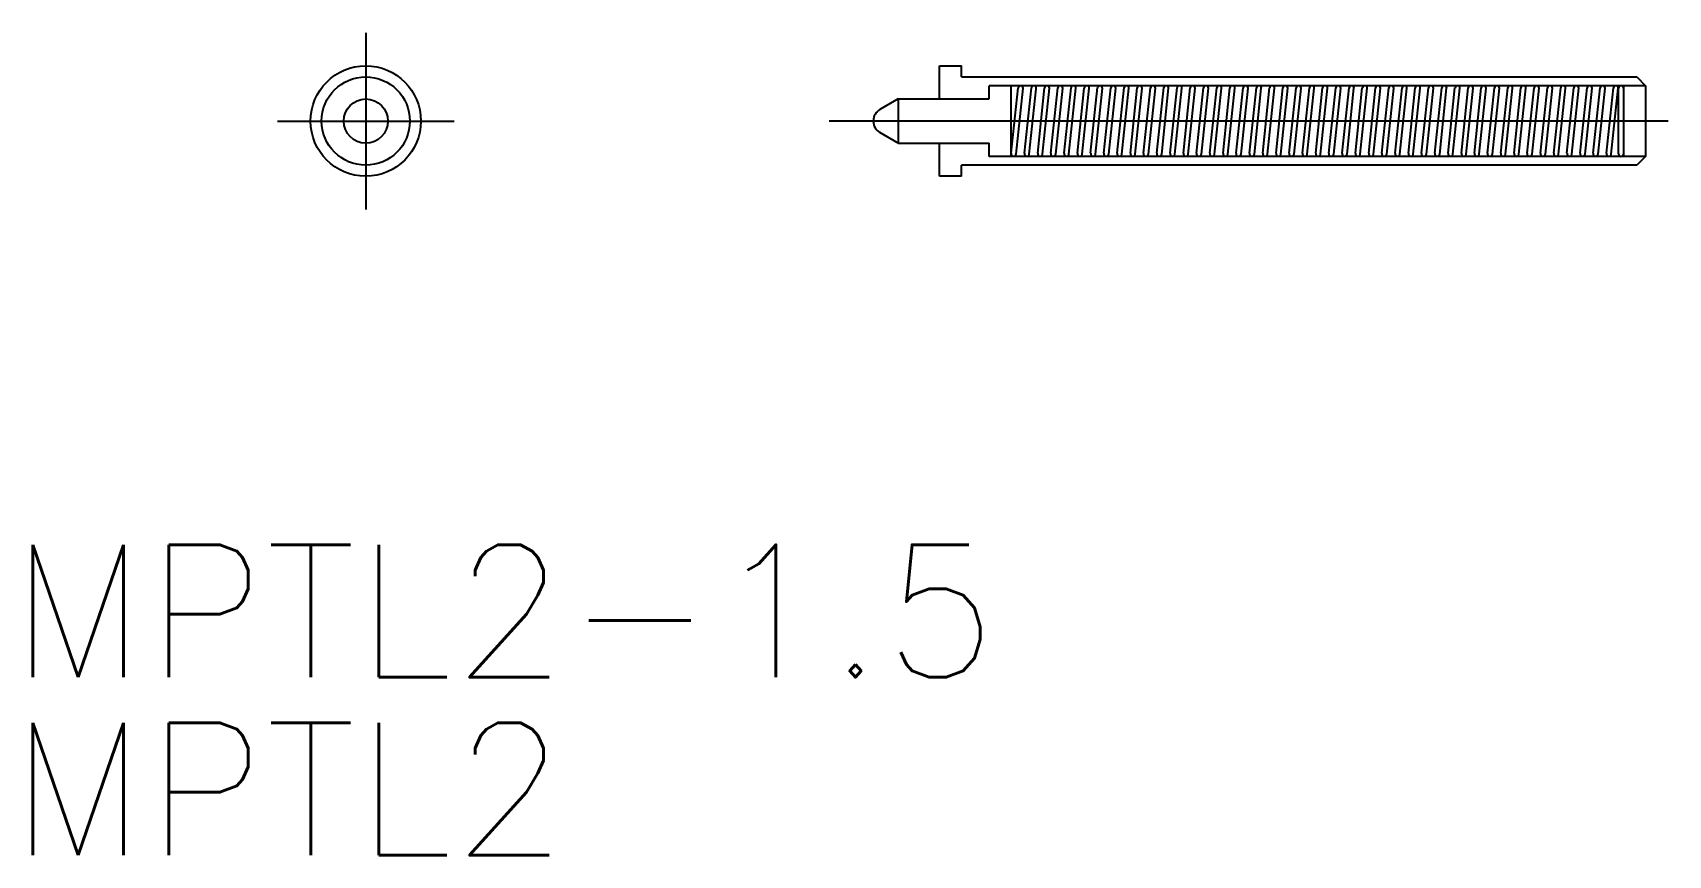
# Model space of a CAD drawing. Extents: x -7.5 to 29.5, y -16.6 to 2.
import ezdxf

# ---------------------------------------------------------------- set-up
doc = ezdxf.new("R2010")
doc.units = 0
doc.linetypes.add('CENTER', pattern=[50.8, 31.75, -6.35, 6.35, -6.35])
doc.linetypes.add('DASHED', pattern=[19.05, 12.7, -6.35])
doc.layers.get('0').update_dxf_attribs({"linetype": 'CONTINUOUS'})
doc.layers.add('CENTER', color=1, linetype='CENTER')
doc.styles.get("Standard").update_dxf_attribs({"font": 'txt.shx', "height": 3, "bigfont": 'bigfont.shx'})

# ---------------------------------------------------------------- blocks, each defined once
blk = doc.blocks.new('*U2')
at = {"color": 7, "linetype": 'CONTINUOUS'}
blk.add_text('MPTL2-1.5', height=3, dxfattribs=at).set_placement((-8.061, -12.596))
blk = doc.blocks.new('*U3')
at = {"color": 7, "linetype": 'CONTINUOUS'}
blk.add_text('MPTL2', height=3, dxfattribs=at).set_placement((-8.061, -16.628))

msp = doc.modelspace()

# ---------------------------------------------------------------- linework, layer by layer
at = {"color": 7, "linetype": 'CONTINUOUS'}
for p, q in [((13, 1.25), (13.5, 1.25)), ((13, 0.5), (13, 1.25)), ((13.5, 1), (13.5, 1.25)), ((13.5, 1), (28.8, 1)), ((29, 0.8), (14.125, 0.8)), ((14.125, 0.5), (14.125, 0.8)), ((14.625, -0.8), (14.625, 0.8)), ((14.627, -0.73), (14.783, 0.754)), ((14.736, -0.75), (14.895, 0.748)), ((14.927, -0.73), (15.083, 0.754)), ((15.227, -0.73), (15.383, 0.751)), ((15.336, -0.75), (15.494, 0.745)), ((15.527, -0.73), (15.683, 0.752)), ((15.636, -0.75), (15.794, 0.745)), ((15.827, -0.73), (15.983, 0.754)), ((15.936, -0.75), (16.094, 0.744)), ((16.127, -0.73), (16.282, 0.747)), ((16.236, -0.75), (16.394, 0.744)), ((16.427, -0.73), (16.584, 0.76)), ((16.536, -0.75), (16.694, 0.742)), ((16.727, -0.73), (16.883, 0.754)), ((16.836, -0.75), (16.994, 0.745)), ((17.027, -0.73), (17.184, 0.756)), ((17.136, -0.75), (17.294, 0.745)), ((17.327, -0.73), (17.484, 0.755)), ((17.436, -0.75), (17.594, 0.745)), ((17.627, -0.73), (17.784, 0.755)), ((17.736, -0.75), (17.894, 0.745)), ((17.927, -0.73), (18.084, 0.76)), ((18.036, -0.75), (18.194, 0.742)), ((18.227, -0.73), (18.384, 0.756)), ((18.336, -0.75), (18.494, 0.745)), ((18.527, -0.73), (18.684, 0.755)), ((18.636, -0.75), (18.794, 0.745)), ((18.827, -0.73), (18.983, 0.753)), ((18.936, -0.75), (19.094, 0.745)), ((19.127, -0.73), (19.283, 0.753)), ((19.236, -0.75), (19.394, 0.745)), ((19.427, -0.73), (19.583, 0.753)), ((19.536, -0.75), (19.694, 0.745)), ((19.727, -0.73), (19.883, 0.753)), ((19.836, -0.75), (19.994, 0.745)), ((20.027, -0.73), (20.183, 0.753)), ((20.136, -0.75), (20.294, 0.745)), ((20.327, -0.73), (20.483, 0.753)), ((20.436, -0.75), (20.594, 0.745)), ((20.627, -0.73), (20.783, 0.753)), ((20.736, -0.75), (20.894, 0.745)), ((20.927, -0.73), (21.083, 0.753)), ((21.036, -0.75), (21.194, 0.745)), ((21.227, -0.73), (21.383, 0.753)), ((21.336, -0.75), (21.494, 0.745)), ((21.527, -0.73), (21.683, 0.753)), ((21.636, -0.75), (21.794, 0.745)), ((21.827, -0.73), (21.983, 0.753)), ((21.936, -0.75), (22.094, 0.745)), ((22.127, -0.73), (22.283, 0.753)), ((22.236, -0.75), (22.394, 0.745)), ((22.427, -0.73), (22.583, 0.753)), ((22.536, -0.75), (22.694, 0.745)), ((22.727, -0.73), (22.883, 0.753)), ((22.836, -0.75), (22.994, 0.745)), ((23.027, -0.73), (23.183, 0.753)), ((23.136, -0.75), (23.294, 0.745)), ((23.327, -0.73), (23.483, 0.753)), ((23.436, -0.75), (23.594, 0.745)), ((23.627, -0.73), (23.783, 0.753)), ((23.736, -0.75), (23.894, 0.745)), ((23.927, -0.73), (24.083, 0.753)), ((24.036, -0.75), (24.194, 0.745)), ((24.227, -0.73), (24.383, 0.753)), ((24.336, -0.75), (24.494, 0.745)), ((24.527, -0.73), (24.683, 0.753)), ((24.636, -0.75), (24.794, 0.745)), ((24.827, -0.73), (24.983, 0.753)), ((24.936, -0.75), (25.094, 0.745)), ((25.122, -0.73), (25.278, 0.751)), ((25.231, -0.749), (25.389, 0.745)), ((25.421, -0.73), (25.578, 0.753)), ((25.531, -0.75), (25.689, 0.745)), ((25.721, -0.73), (25.878, 0.753)), ((25.831, -0.75), (25.989, 0.745)), ((26.021, -0.73), (26.178, 0.753)), ((26.131, -0.75), (26.289, 0.745)), ((26.321, -0.73), (26.478, 0.753)), ((26.431, -0.75), (26.589, 0.745)), ((26.621, -0.73), (26.778, 0.753)), ((26.731, -0.75), (26.889, 0.745)), ((26.921, -0.73), (27.078, 0.753)), ((27.031, -0.75), (27.189, 0.745)), ((27.221, -0.73), (27.378, 0.753)), ((27.331, -0.75), (27.489, 0.745)), ((27.521, -0.73), (27.678, 0.753)), ((27.631, -0.75), (27.789, 0.745)), ((27.816, -0.73), (27.972, 0.751)), ((27.925, -0.749), (28.084, 0.745)), ((28.116, -0.73), (28.272, 0.751)), ((28.225, -0.749), (28.384, 0.745)), ((28.389, -0.75), (28.389, 0.747)), ((28.5, 0.8), (28.5, -0.8)), ((28.8, 1), (29, 0.8)), ((29, 0.8), (29, -0.8)), ((12.066, 0.5), (11.65, 0.26)), ((12.066, 0.5), (14.125, 0.5)), ((12.066, 0.5), (12.066, -0.5)), ((15.036, -0.75), (15.191, 0.726)), ((12.066, -0.5), (11.65, -0.26)), ((12.066, -0.5), (14.125, -0.5)), ((13, -1.25), (13, -0.5)), ((14.125, -0.8), (14.125, -0.5)), ((28.8, -1), (13.5, -1)), ((13.5, -1.25), (13.5, -1)), ((29, -0.8), (14.125, -0.8)), ((29, -0.8), (28.8, -1)), ((13.5, -1.25), (13, -1.25))]:
    msp.add_line(p, q, dxfattribs=at)
for radius in [1.25, 0.5]:
    msp.add_circle((0, 0), radius, dxfattribs=at)
at = {"color": 3, "linetype": 'DASHED'}
msp.add_circle((0, 0), 1, dxfattribs=at)
at = {"color": 7, "linetype": 'CONTINUOUS'}
for centre, radius, start, end in [((14.839, 0.744), 0.056, 4.4468, 173.3709), ((15.139, 0.744), 0.056, 340.8681, 173.3709), ((15.438, 0.744), 0.056, 1.046, 173.3709), ((15.739, 0.744), 0.056, 358.227, 172.308), ((16.038, 0.744), 0.056, 0.2928, 173.3709), ((16.338, 0.744), 0.056, 359.6772, 176.5695), ((16.638, 0.744), 0.056, 358.195, 163.5374), ((16.939, 0.744), 0.056, 1.0459, 173.3709), ((17.238, 0.744), 0.056, 0.7612, 167.576), ((17.538, 0.744), 0.056, 1.046, 168.5491), ((17.839, 0.744), 0.056, 1.046, 168.5491), ((18.138, 0.744), 0.056, 357.9325, 163.2901), ((18.438, 0.744), 0.056, 1.0461, 167.6256), ((18.738, 0.744), 0.056, 1.046, 168.5491), ((19.039, 0.744), 0.056, 1.3315, 170.96), ((19.339, 0.744), 0.056, 1.3315, 170.96), ((19.639, 0.744), 0.056, 1.3315, 170.96), ((19.939, 0.744), 0.056, 1.3315, 170.96), ((20.239, 0.744), 0.056, 1.3315, 170.96), ((20.539, 0.744), 0.056, 1.3315, 170.96), ((20.839, 0.744), 0.056, 1.3315, 170.96), ((21.139, 0.744), 0.056, 1.3315, 170.96), ((21.439, 0.744), 0.056, 1.3315, 170.96), ((21.739, 0.744), 0.056, 1.3315, 170.96), ((22.039, 0.744), 0.056, 1.3315, 170.96), ((22.339, 0.744), 0.056, 1.3315, 170.96), ((22.639, 0.744), 0.056, 1.3315, 170.96), ((22.939, 0.744), 0.056, 1.3315, 170.96), ((23.239, 0.744), 0.056, 1.3315, 170.96), ((23.539, 0.744), 0.056, 1.3315, 170.96), ((23.839, 0.744), 0.056, 1.3315, 170.96), ((24.139, 0.744), 0.056, 1.3315, 170.96), ((24.439, 0.744), 0.056, 1.3315, 170.96), ((24.739, 0.744), 0.056, 1.3315, 170.96), ((25.039, 0.744), 0.056, 1.3315, 170.96), ((25.333, 0.744), 0.056, 358.227, 173.3709), ((25.633, 0.744), 0.056, 1.3315, 170.96), ((25.933, 0.744), 0.056, 1.3315, 170.96), ((26.233, 0.744), 0.056, 1.3315, 170.96), ((26.533, 0.744), 0.056, 1.3315, 170.96), ((26.833, 0.744), 0.056, 1.3315, 170.96), ((27.133, 0.744), 0.056, 1.3315, 170.96), ((27.433, 0.744), 0.056, 1.3315, 170.96), ((27.733, 0.744), 0.056, 1.3315, 170.96), ((28.028, 0.744), 0.056, 358.227, 173.3709), ((28.328, 0.744), 0.056, 358.227, 173.3709), ((28.445, 0.744), 0.0557, 6.3779, 177.2819), ((11.8, 0), 0.3, 120, 240), ((14.681, -0.744), 0.0557, 164.828, 354.6385), ((14.981, -0.744), 0.0557, 164.828, 354.6385), ((15.281, -0.744), 0.0557, 164.828, 354.6385), ((15.581, -0.744), 0.0557, 164.828, 354.6385), ((15.881, -0.744), 0.0557, 164.828, 354.6385), ((16.181, -0.744), 0.0557, 164.828, 354.6385), ((16.481, -0.744), 0.0557, 164.828, 354.6385), ((16.781, -0.744), 0.0557, 164.828, 354.6385), ((17.081, -0.744), 0.0557, 164.828, 354.6385), ((17.381, -0.744), 0.0557, 164.828, 354.6385), ((17.681, -0.744), 0.0557, 164.828, 354.6385), ((17.981, -0.744), 0.0557, 164.828, 354.6385), ((18.281, -0.744), 0.0557, 164.828, 354.6385), ((18.581, -0.744), 0.0557, 164.828, 354.6385), ((18.881, -0.744), 0.0557, 164.828, 354.6385), ((19.181, -0.744), 0.0557, 164.828, 354.6385), ((19.481, -0.744), 0.0557, 164.828, 354.6385), ((19.781, -0.744), 0.0557, 164.828, 354.6385), ((20.081, -0.744), 0.0557, 164.828, 354.6385), ((20.381, -0.744), 0.0557, 164.828, 354.6385), ((20.681, -0.744), 0.0557, 164.828, 354.6385), ((20.981, -0.744), 0.0557, 164.828, 354.6385), ((21.281, -0.744), 0.0557, 164.828, 354.6385), ((21.581, -0.744), 0.0557, 164.828, 354.6385), ((21.881, -0.744), 0.0557, 164.828, 354.6385), ((22.181, -0.744), 0.0557, 164.828, 354.6385), ((22.481, -0.744), 0.0557, 164.828, 354.6385), ((22.781, -0.744), 0.0557, 164.828, 354.6385), ((23.081, -0.744), 0.0557, 164.828, 354.6385), ((23.381, -0.744), 0.0557, 164.828, 354.6385), ((23.681, -0.744), 0.0557, 164.828, 354.6385), ((23.981, -0.744), 0.0557, 164.828, 354.6385), ((24.281, -0.744), 0.0557, 164.828, 354.6385), ((24.581, -0.744), 0.0557, 164.828, 354.6385), ((24.881, -0.744), 0.0557, 164.828, 354.6385), ((25.175, -0.744), 0.0557, 164.828, 354.6385), ((25.475, -0.744), 0.0557, 164.828, 354.6385), ((25.775, -0.744), 0.0557, 164.828, 354.6385), ((26.075, -0.744), 0.0557, 164.828, 354.6385), ((26.375, -0.744), 0.0557, 164.828, 354.6385), ((26.675, -0.744), 0.0557, 164.828, 354.6385), ((26.975, -0.744), 0.0557, 164.828, 354.6385), ((27.275, -0.744), 0.0557, 164.828, 354.6385), ((27.575, -0.744), 0.0557, 164.828, 354.6385), ((27.87, -0.744), 0.0557, 164.828, 354.6385), ((28.17, -0.744), 0.0557, 164.828, 354.6385), ((28.444, -0.744), 0.0557, 173.868, 3.6785)]:
    msp.add_arc(centre, radius, start, end, dxfattribs=at)
at = {"layer": 'CENTER', "color": 1, "linetype": 'CENTER'}
for p, q in [((0, 2), (0, -2)), ((-2, 0), (2, 0)), ((29.516, 0), (10.5, 0))]:
    msp.add_line(p, q, dxfattribs=at)

# ---------------------------------------------------------------- block references
at = {"color": 7, "linetype": 'CONTINUOUS'}
for name in ['*U2', '*U3']:
    msp.add_blockref(name, (0, 0), dxfattribs=at)

doc.saveas('drawing.dxf')
